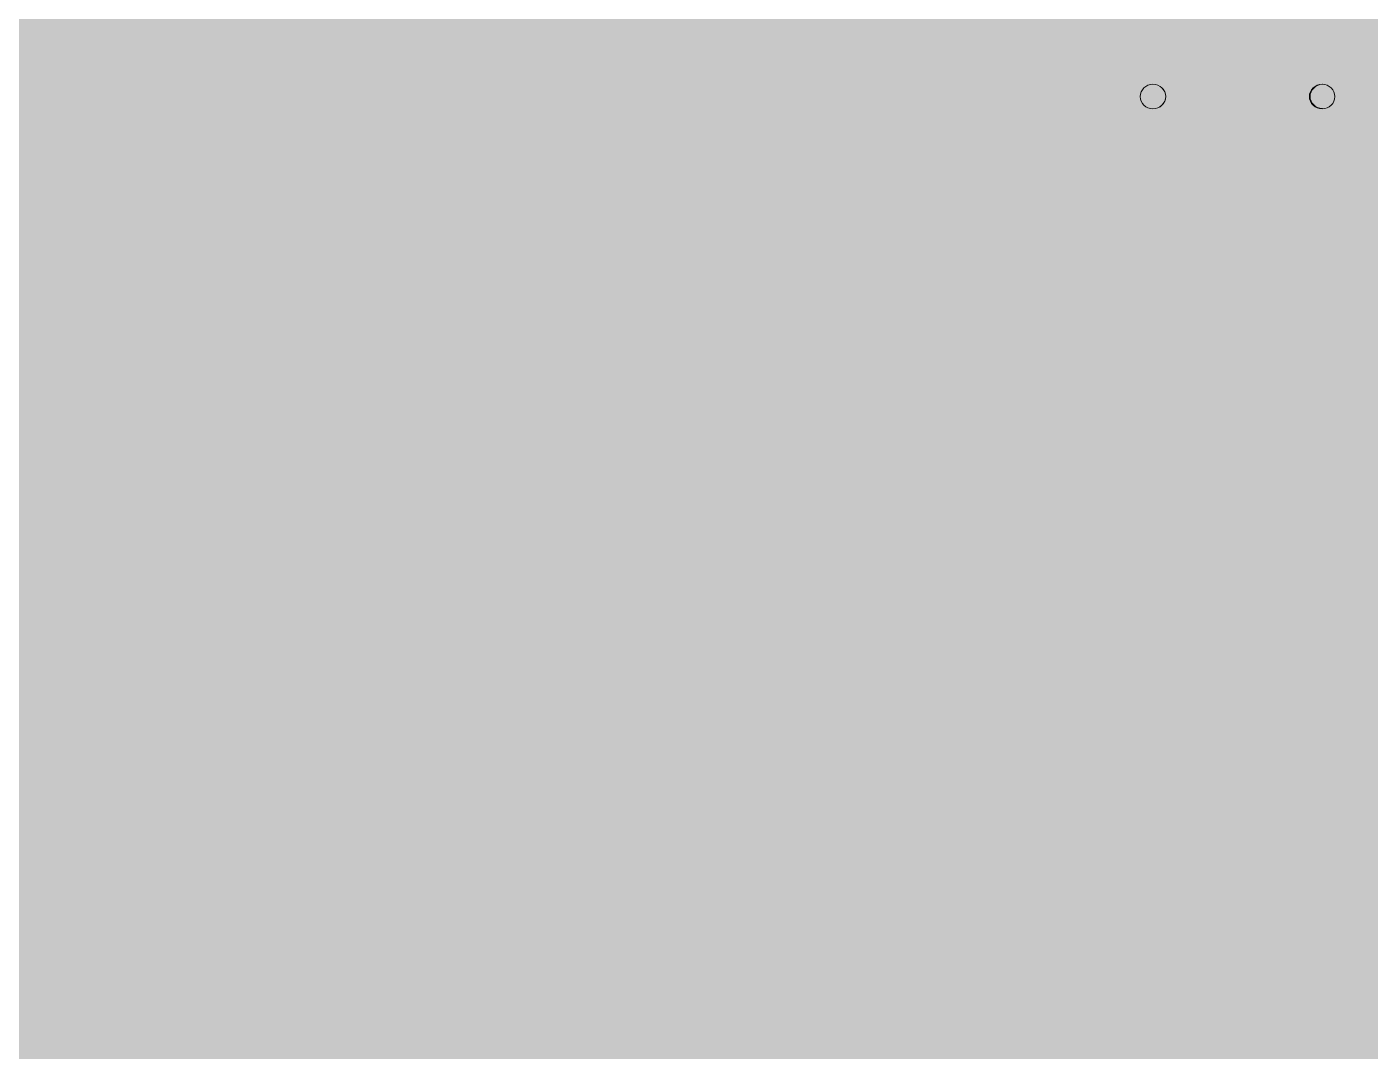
# Model space of a CAD drawing. Header units: millimetres. Extents: x 1 to 623, y -49 to 60.
# Drawn here: x 266.845 to 269.733, y 25.88 to 28.082 of the extents above; entities that cross this region are included whole.
import ezdxf

# ---------------------------------------------------------------- set-up
doc = ezdxf.new("R2010")
doc.units = ezdxf.units.MM
doc.header["$LTSCALE"] = 0.1
doc.layers.add('PDF6_Geometry', color=7, linetype='Continuous')
doc.layers.add('PDF6_Solid Fills', color=7, linetype='Continuous', true_color=0x8b8f90)

# ---------------------------------------------------------------- blocks, each defined once
blk = doc.blocks.new('ARDUINO')
at = {"layer": 'PDF6_Solid Fills', "lineweight": 20, "true_color": 0x017481, "transparency": 33554559}
for points in [[(367.3383, 17.4148), (363.4689, 17.4148), (363.1821, 17.7016), (363.1518, 17.7016), (363.1404, 17.7021), (363.1299, 17.7038), (363.1189, 17.7065), (363.1084, 17.71), (363.0983, 17.7148), (363.0891, 17.7205), (363.0803, 17.7271), (363.072, 17.7345), (363.0645, 17.7429), (363.058, 17.7516), (363.0522, 17.7613), (363.0474, 17.7709), (363.0435, 17.7819), (363.0413, 17.7924), (363.0395, 17.8034), (363.0386, 17.8144), (363.0386, 28.7671), (363.0395, 28.7785), (363.0413, 28.7895), (363.0435, 28.8), (363.0474, 28.8105), (363.0522, 28.8206), (363.058, 28.8302), (363.0645, 28.839), (363.072, 28.8474), (363.0803, 28.8548), (363.0891, 28.8614), (363.0983, 28.8666), (363.1084, 28.8715), (363.1189, 28.8754), (363.1299, 28.878), (363.1404, 28.8798), (363.1518, 28.8802), (368.9457, 28.8802), (368.9567, 28.8798), (368.9676, 28.878), (368.9781, 28.8754), (368.9887, 28.8715), (368.9988, 28.8666), (369.0084, 28.8614), (369.0172, 28.8548), (369.0255, 28.8474), (369.033, 28.839), (369.0396, 28.8302), (369.0448, 28.8206), (369.0496, 28.8105), (369.0536, 28.8), (369.0562, 28.7895), (369.058, 28.7785), (369.0584, 28.7671), (369.058, 28.7671), (369.058, 18.5595), (369.0584, 18.5595), (369.0584, 17.8113), (369.058, 17.8003), (369.0562, 17.7894), (369.0536, 17.7788), (369.0496, 17.7679), (369.0448, 17.7578), (369.0396, 17.7486), (369.033, 17.7398), (369.0255, 17.7315), (369.0172, 17.724), (369.0084, 17.7174), (368.9988, 17.7117), (368.9887, 17.7069), (368.9781, 17.7034), (368.9676, 17.7007), (368.9567, 17.699), (368.9457, 17.6986), (367.6217, 17.6986)], [(367.3987, 27.5154), (367.3987, 27.5758), (367.0486, 27.5758), (367.0486, 27.5154), (367.0486, 27.455), (367.3987, 27.455)], [(366.7252, 25.7273), (366.7252, 25.7877), (366.3752, 25.7877), (366.3752, 25.7273), (366.3752, 25.6669), (366.7252, 25.6669)], [(367.6604, 25.7273), (367.6604, 25.7877), (367.3103, 25.7877), (367.3103, 25.7273), (367.3103, 25.6669), (367.6604, 25.6669)]]:
    blk.add_hatch(color=136, dxfattribs=at).paths.add_polyline_path(points)
at = {"layer": 'PDF6_Solid Fills', "lineweight": 20, "true_color": 0xa1cbcf, "transparency": 33554559}
h = blk.add_hatch(color=9, dxfattribs=at)
h.paths.add_polyline_path([(367.1089, 27.6361, 0.413669), (367.0789, 27.6663)], flags=0)
h.paths.add_polyline_path([(367.0789, 27.6059, 0.414245), (367.1089, 27.6361)], flags=0)
h.paths.add_polyline_path([(367.0486, 27.6361, 0.414257), (367.0789, 27.6059)], flags=0)
h.paths.add_polyline_path([(367.0789, 27.6663, 0.413675), (367.0486, 27.6361)], flags=0)
h = blk.add_hatch(color=9, dxfattribs=at)
h.paths.add_polyline_path([(367.2054, 27.6361, 0.413356), (367.1753, 27.6663)], flags=0)
h.paths.add_polyline_path([(367.1753, 27.6059, 0.413935), (367.2054, 27.6361)], flags=0)
h.paths.add_polyline_path([(367.1451, 27.6361, 0.413676), (367.1753, 27.6059)], flags=0)
h.paths.add_polyline_path([(367.1753, 27.6663, 0.413096), (367.1451, 27.6361)], flags=0)
h = blk.add_hatch(color=9, dxfattribs=at)
h.paths.add_polyline_path([(367.302, 27.6361, 0.41264), (367.2717, 27.6663)], flags=0)
h.paths.add_polyline_path([(367.2717, 27.6059, 0.413223), (367.302, 27.6361)], flags=0)
h.paths.add_polyline_path([(367.2416, 27.6361, 0.413935), (367.2717, 27.6059)], flags=0)
h.paths.add_polyline_path([(367.2717, 27.6663, 0.413356), (367.2416, 27.6361)], flags=0)
h = blk.add_hatch(color=9, dxfattribs=at)
h.paths.add_polyline_path([(367.3987, 27.6361, 0.412059), (367.3685, 27.6663)], flags=0)
h.paths.add_polyline_path([(367.3685, 27.6059, 0.41264), (367.3987, 27.6361)], flags=0)
h.paths.add_polyline_path([(367.3383, 27.6361, 0.413365), (367.3685, 27.6059)], flags=0)
h.paths.add_polyline_path([(367.3685, 27.6663, 0.412783), (367.3383, 27.6361)], flags=0)
at = {"layer": 'PDF6_Solid Fills', "lineweight": 20, "transparency": 33554559}
for points in [[(366.2886, 27.5225), (366.4104, 27.5225), (366.4104, 27.5225, 0.418022), (366.4123, 27.5243), (366.4123, 27.5243), (366.4123, 27.6462), (366.4123, 27.6462, 0.413914), (366.4104, 27.6481), (366.4104, 27.6481), (366.2886, 27.6481), (366.2886, 27.6481, 0.416215), (366.2867, 27.6462), (366.2867, 27.6462), (366.2867, 27.5243), (366.2867, 27.5243, 0.42033)], [(366.4766, 27.5225), (366.5984, 27.5225), (366.5984, 27.5225, 0.418022), (366.6003, 27.5243), (366.6003, 27.5243), (366.6003, 27.6462), (366.6003, 27.6462, 0.413914), (366.5984, 27.6481), (366.5984, 27.6481), (366.4766, 27.6481), (366.4766, 27.6481, 0.416215), (366.4747, 27.6462), (366.4747, 27.6462), (366.4747, 27.5243), (366.4747, 27.5243, 0.42033)], [(366.8474, 27.5225), (366.9692, 27.5225), (366.9692, 27.5225, 0.418022), (366.9711, 27.5243), (366.9711, 27.5243), (366.9711, 27.6462), (366.9711, 27.6462, 0.413914), (366.9692, 27.6481), (366.9692, 27.6481), (366.8474, 27.6481), (366.8474, 27.6481, 0.416215), (366.8455, 27.6462), (366.8455, 27.6462), (366.8455, 27.5243), (366.8455, 27.5243, 0.42033)], [(367.4785, 27.5225), (367.6003, 27.5225), (367.6003, 27.5225, 0.42033), (367.6022, 27.5243), (367.6022, 27.5243), (367.6022, 27.6462), (367.6022, 27.6462, 0.416215), (367.6003, 27.6481), (367.6003, 27.6481), (367.4785, 27.6481), (367.4785, 27.6481, 0.416215), (367.4766, 27.6462), (367.4766, 27.6462), (367.4766, 27.5243), (367.4766, 27.5243, 0.42033)], [(367.7503, 27.5225), (367.8721, 27.5225), (367.8721, 27.5225, 0.42033), (367.874, 27.5243), (367.874, 27.5243), (367.874, 27.6462), (367.874, 27.6462, 0.416215), (367.8721, 27.6481), (367.8721, 27.6481), (367.7503, 27.6481), (367.7503, 27.6481, 0.416215), (367.7485, 27.6462), (367.7485, 27.6462), (367.7485, 27.5243), (367.7485, 27.5243, 0.42033)], [(366.2886, 27.3846), (366.4104, 27.3846), (366.4104, 27.3846, 0.418022), (366.4123, 27.3865), (366.4123, 27.3865), (366.4123, 27.5083), (366.4123, 27.5083, 0.413914), (366.4104, 27.5102), (366.4104, 27.5102), (366.2886, 27.5102), (366.2886, 27.5102, 0.416215), (366.2867, 27.5083), (366.2867, 27.5083), (366.2867, 27.3865), (366.2867, 27.3865, 0.42033)], [(366.4766, 27.3846), (366.5984, 27.3846), (366.5984, 27.3846, 0.418022), (366.6003, 27.3865), (366.6003, 27.3865), (366.6003, 27.5083), (366.6003, 27.5083, 0.413914), (366.5984, 27.5102), (366.5984, 27.5102), (366.4766, 27.5102), (366.4766, 27.5102, 0.416215), (366.4747, 27.5083), (366.4747, 27.5083), (366.4747, 27.3865), (366.4747, 27.3865, 0.42033)], [(366.8474, 27.3846), (366.9692, 27.3846), (366.9692, 27.3846, 0.418022), (366.9711, 27.3865), (366.9711, 27.3865), (366.9711, 27.5083), (366.9711, 27.5083, 0.413914), (366.9692, 27.5102), (366.9692, 27.5102), (366.8474, 27.5102), (366.8474, 27.5102, 0.416215), (366.8455, 27.5083), (366.8455, 27.5083), (366.8455, 27.3865), (366.8455, 27.3865, 0.42033)], [(367.4785, 27.3846), (367.6003, 27.3846), (367.6003, 27.3846, 0.42033), (367.6022, 27.3865), (367.6022, 27.3865), (367.6022, 27.5083), (367.6022, 27.5083, 0.416215), (367.6003, 27.5102), (367.6003, 27.5102), (367.4785, 27.5102), (367.4785, 27.5102, 0.416215), (367.4766, 27.5083), (367.4766, 27.5083), (367.4766, 27.3865), (367.4766, 27.3865, 0.42033)], [(367.7503, 27.3846), (367.8721, 27.3846), (367.8721, 27.3846, 0.42033), (367.874, 27.3865), (367.874, 27.3865), (367.874, 27.5083), (367.874, 27.5083, 0.416215), (367.8721, 27.5102), (367.8721, 27.5102), (367.7503, 27.5102), (367.7503, 27.5102, 0.416215), (367.7485, 27.5083), (367.7485, 27.5083), (367.7485, 27.3865), (367.7485, 27.3865, 0.42033)], [(366.2886, 27.1649), (366.4104, 27.1649), (366.4104, 27.1649, 0.418022), (366.4123, 27.1668), (366.4123, 27.1668), (366.4123, 27.2887), (366.4123, 27.2887, 0.413914), (366.4104, 27.2906), (366.4104, 27.2906), (366.2886, 27.2906), (366.2886, 27.2906, 0.416215), (366.2867, 27.2887), (366.2867, 27.2887), (366.2867, 27.1668), (366.2867, 27.1668, 0.42033)], [(366.2886, 27.0271), (366.4104, 27.0271), (366.4104, 27.0271, 0.418022), (366.4123, 27.029), (366.4123, 27.029), (366.4123, 27.1508), (366.4123, 27.1508, 0.413914), (366.4104, 27.1527), (366.4104, 27.1527), (366.2886, 27.1527), (366.2886, 27.1527, 0.416215), (366.2867, 27.1508), (366.2867, 27.1508), (366.2867, 27.029), (366.2867, 27.029, 0.42033)], [(366.2886, 26.8074), (366.4104, 26.8074), (366.4104, 26.8074, 0.418022), (366.4123, 26.8093), (366.4123, 26.8093), (366.4123, 26.9311), (366.4123, 26.9311, 0.413914), (366.4104, 26.933), (366.4104, 26.933), (366.2886, 26.933), (366.2886, 26.933, 0.416215), (366.2867, 26.9311), (366.2867, 26.9311), (366.2867, 26.8093), (366.2867, 26.8093, 0.42033)], [(367.4007, 26.7746), (367.4592, 26.716), (367.542, 26.716), (367.6005, 26.7746), (367.6005, 26.8574), (367.542, 26.9159), (367.4592, 26.9159), (367.4007, 26.8574)], [(367.6861, 26.7746), (367.7446, 26.716), (367.8274, 26.716), (367.8859, 26.7746), (367.8859, 26.8574), (367.8274, 26.9159), (367.7446, 26.9159), (367.6861, 26.8574)], [(366.2886, 26.6696), (366.4104, 26.6696), (366.4104, 26.6696, 0.418022), (366.4123, 26.6715), (366.4123, 26.6715), (366.4123, 26.7933), (366.4123, 26.7933, 0.413914), (366.4104, 26.7952), (366.4104, 26.7952), (366.2886, 26.7952), (366.2886, 26.7952, 0.416215), (366.2867, 26.7933), (366.2867, 26.7933), (366.2867, 26.6715), (366.2867, 26.6715, 0.42033)], [(367.4007, 26.4891), (367.4592, 26.4305), (367.542, 26.4305), (367.6005, 26.4891), (367.6005, 26.5718), (367.542, 26.6303), (367.4592, 26.6303), (367.4007, 26.5718)], [(367.6861, 26.4891), (367.7446, 26.4305), (367.8274, 26.4305), (367.8859, 26.4891), (367.8859, 26.5718), (367.8274, 26.6303), (367.7446, 26.6303), (367.6861, 26.5718)], [(366.2886, 26.4499), (366.4104, 26.4499), (366.4104, 26.4499, 0.418022), (366.4123, 26.4518), (366.4123, 26.4518), (366.4123, 26.5736), (366.4123, 26.5736, 0.413914), (366.4104, 26.5755), (366.4104, 26.5755), (366.2886, 26.5755), (366.2886, 26.5755, 0.416215), (366.2867, 26.5736), (366.2867, 26.5736), (366.2867, 26.4518), (366.2867, 26.4518, 0.42033)], [(366.2886, 26.3121), (366.4104, 26.3121), (366.4104, 26.3121, 0.418022), (366.4123, 26.314), (366.4123, 26.314), (366.4123, 26.4358), (366.4123, 26.4358, 0.413914), (366.4104, 26.4377), (366.4104, 26.4377), (366.2886, 26.4377), (366.2886, 26.4377, 0.416215), (366.2867, 26.4358), (366.2867, 26.4358), (366.2867, 26.314), (366.2867, 26.314, 0.42033)], [(366.2886, 26.0924), (366.4104, 26.0924), (366.4104, 26.0924, 0.418022), (366.4123, 26.0943), (366.4123, 26.0943), (366.4123, 26.2161), (366.4123, 26.2161, 0.413914), (366.4104, 26.218), (366.4104, 26.218), (366.2886, 26.218), (366.2886, 26.218, 0.416215), (366.2867, 26.2161), (366.2867, 26.2161), (366.2867, 26.0943), (366.2867, 26.0943, 0.42033)], [(366.2886, 25.9545), (366.4104, 25.9545), (366.4104, 25.9545, 0.418022), (366.4123, 25.9564), (366.4123, 25.9564), (366.4123, 26.0783), (366.4123, 26.0783, 0.413914), (366.4104, 26.0802), (366.4104, 26.0802), (366.2886, 26.0802), (366.2886, 26.0802, 0.416215), (366.2867, 26.0783), (366.2867, 26.0783), (366.2867, 25.9564), (366.2867, 25.9564, 0.42033)], [(367.994, 25.7339), (368.1158, 25.7339), (368.1158, 25.7339, 0.418022), (368.1177, 25.7358), (368.1177, 25.7358), (368.1177, 25.8577), (368.1177, 25.8577, 0.413914), (368.1158, 25.8596), (368.1158, 25.8596), (367.994, 25.8596), (367.994, 25.8596, 0.416215), (367.9921, 25.8577), (367.9921, 25.8577), (367.9921, 25.7358), (367.9921, 25.7358, 0.42033)], [(367.994, 25.5961), (368.1158, 25.5961), (368.1158, 25.5961, 0.418022), (368.1177, 25.598), (368.1177, 25.598), (368.1177, 25.7198), (368.1177, 25.7198, 0.413914), (368.1158, 25.7217), (368.1158, 25.7217), (367.994, 25.7217), (367.994, 25.7217, 0.416215), (367.9921, 25.7198), (367.9921, 25.7198), (367.9921, 25.598), (367.9921, 25.598, 0.42033)]]:
    blk.add_hatch(color=256, dxfattribs=at).paths.add_polyline_path(points)
at = {"layer": 'PDF6_Solid Fills', "lineweight": 20, "true_color": 0x8a7867, "transparency": 33554559}
h = blk.add_hatch(color=8, dxfattribs=at)
h.paths.add_polyline_path([(368.4476, 27.4326), (368.4476, 27.4953)], flags=0)
h.paths.add_polyline_path([(368.4476, 27.5475), (368.4476, 27.6053), (368.4476, 27.6368), (368.3753, 27.6368), (368.1556, 27.6368), (368.1383, 27.6368), (368.0833, 27.6368), (368.0833, 27.5476)], flags=0)
h.paths.add_polyline_path([(368.0833, 27.4951), (368.0833, 27.4081), (368.1383, 27.4081), (368.1556, 27.4081), (368.3753, 27.4081), (368.4476, 27.4081)], flags=0)
at = {"layer": 'PDF6_Solid Fills', "lineweight": 20, "true_color": 0xc2c5c6, "transparency": 33554559}
for points in [[(366.2969, 27.5676), (366.2969, 27.5676), (366.2969, 27.5164), (366.2969, 27.5122), (366.2969, 27.4611), (366.2973, 27.4611), (366.2973, 27.4611, 0.403753), (366.3494, 27.4105), (366.3494, 27.4105, 0.403197), (366.4017, 27.461), (366.4017, 27.461), (366.402, 27.461), (366.402, 27.5122), (366.402, 27.5164), (366.402, 27.5676), (366.402, 27.5676, 0.414321), (366.3495, 27.6202), (366.3495, 27.6202, 0.414552)], [(366.485, 27.5676), (366.485, 27.5676), (366.485, 27.5164), (366.485, 27.5122), (366.4849, 27.4611), (366.4854, 27.4611), (366.4854, 27.4611, 0.403753), (366.5375, 27.4105), (366.5375, 27.4105, 0.403197), (366.5897, 27.461), (366.5897, 27.461), (366.5901, 27.461), (366.5901, 27.5122), (366.5901, 27.5164), (366.5901, 27.5676), (366.5901, 27.5676, 0.414321), (366.5375, 27.6202), (366.5375, 27.6202, 0.414552)], [(366.8558, 27.5676), (366.8558, 27.5676), (366.8558, 27.5164), (366.8558, 27.5122), (366.8558, 27.4611), (366.8562, 27.4611), (366.8562, 27.4611, 0.403753), (366.9083, 27.4105), (366.9083, 27.4105, 0.403197), (366.9605, 27.461), (366.9605, 27.461), (366.9609, 27.461), (366.9609, 27.5122), (366.9609, 27.5164), (366.9609, 27.5676), (366.9609, 27.5676, 0.41409), (366.9084, 27.6202), (366.9084, 27.6202, 0.414552)], [(367.4869, 27.5676), (367.4869, 27.5676), (367.4869, 27.5164), (367.4869, 27.5122), (367.4868, 27.4611), (367.4873, 27.4611), (367.4873, 27.4611, 0.403753), (367.5394, 27.4105), (367.5394, 27.4105, 0.403197), (367.5916, 27.461), (367.5916, 27.461), (367.592, 27.461), (367.592, 27.5122), (367.592, 27.5164), (367.592, 27.5676), (367.592, 27.5676, 0.41409), (367.5394, 27.6202), (367.5394, 27.6202, 0.414552)], [(367.7587, 27.5676), (367.7587, 27.5676), (367.7587, 27.5164), (367.7587, 27.5122), (367.7587, 27.4611), (367.7591, 27.4611), (367.7591, 27.4611, 0.403753), (367.8112, 27.4105), (367.8112, 27.4105, 0.403197), (367.8634, 27.461), (367.8634, 27.461), (367.8638, 27.461), (367.8638, 27.5122), (367.8638, 27.5164), (367.8638, 27.5676), (367.8638, 27.5676, 0.41409), (367.8113, 27.6202), (367.8113, 27.6202, 0.414552)], [(366.2969, 27.2101), (366.2969, 27.2101), (366.2969, 27.1589), (366.2969, 27.1547), (366.2969, 27.1035), (366.2973, 27.1035), (366.2973, 27.1035, 0.403753), (366.3494, 27.053), (366.3494, 27.053, 0.403197), (366.4017, 27.1035), (366.4017, 27.1035), (366.402, 27.1035), (366.402, 27.1547), (366.402, 27.1589), (366.402, 27.2101), (366.402, 27.2101, 0.414321), (366.3495, 27.2626), (366.3495, 27.2626, 0.414552)], [(366.2969, 26.8526), (366.2969, 26.8526), (366.2969, 26.8014), (366.2969, 26.7972), (366.2969, 26.746), (366.2973, 26.746), (366.2973, 26.746, 0.403753), (366.3494, 26.6954), (366.3494, 26.6954, 0.403197), (366.4017, 26.746), (366.4017, 26.746), (366.402, 26.746), (366.402, 26.7972), (366.402, 26.8014), (366.402, 26.8526), (366.402, 26.8526, 0.41409), (366.3495, 26.9052), (366.3495, 26.9052, 0.414321)], [(366.2969, 26.4951), (366.2969, 26.4951), (366.2969, 26.4438), (366.2969, 26.4397), (366.2969, 26.3885), (366.2973, 26.3885), (366.2973, 26.3885, 0.403753), (366.3494, 26.3379), (366.3494, 26.3379, 0.403197), (366.4017, 26.3885), (366.4017, 26.3885), (366.402, 26.3885), (366.402, 26.4396), (366.402, 26.4438), (366.402, 26.4951), (366.402, 26.4951, 0.414321), (366.3495, 26.5476), (366.3495, 26.5476, 0.414552)], [(366.2969, 26.1376), (366.2969, 26.1376), (366.2969, 26.0863), (366.2969, 26.0821), (366.2969, 26.031), (366.2973, 26.031), (366.2973, 26.031, 0.403753), (366.3494, 25.9804), (366.3494, 25.9804, 0.403197), (366.4017, 26.031), (366.4017, 26.031), (366.402, 26.031), (366.402, 26.0821), (366.402, 26.0863), (366.402, 26.1375), (366.402, 26.1375, 0.41409), (366.3495, 26.1901), (366.3495, 26.1901, 0.414321)], [(368.0024, 25.7791), (368.0023, 25.7791), (368.0023, 25.7279), (368.0023, 25.7237), (368.0023, 25.6725), (368.0028, 25.6725), (368.0028, 25.6725, 0.403753), (368.0549, 25.6219), (368.0549, 25.6219, 0.403197), (368.1071, 25.6725), (368.1071, 25.6725), (368.1075, 25.6725), (368.1075, 25.7237), (368.1075, 25.7279), (368.1075, 25.7791), (368.1075, 25.7791, 0.41409), (368.0549, 25.8317), (368.0549, 25.8317, 0.414321)]]:
    blk.add_hatch(color=9, dxfattribs=at).paths.add_polyline_path(points)
at = {"layer": 'PDF6_Solid Fills', "lineweight": 20, "true_color": 0xe5540f, "transparency": 33554559}
for points in [[(367.3987, 27.5154), (367.3987, 27.5758), (367.0486, 27.5758), (367.0486, 27.5154), (367.0486, 27.455), (367.3987, 27.455)], [(366.7252, 25.7273), (366.7252, 25.7877), (366.3752, 25.7877), (366.3752, 25.7273), (366.3752, 25.6669), (366.7252, 25.6669)], [(367.6604, 25.7273), (367.6604, 25.7877), (367.3103, 25.7877), (367.3103, 25.7273), (367.3103, 25.6669), (367.6604, 25.6669)]]:
    blk.add_hatch(color=32, dxfattribs=at).paths.add_polyline_path(points)
at = {"layer": 'PDF6_Solid Fills', "lineweight": 20, "true_color": 0x11100d, "transparency": 33554559}
for points in [[(367.3987, 27.5154), (367.3987, 27.5758), (367.0486, 27.5758), (367.0486, 27.5154), (367.0486, 27.455), (367.3987, 27.455)], [(368.5484, 26.4617), (368.5484, 26.5743), (368.4688, 26.6539), (368.4689, 26.6769), (368.5484, 26.7565), (368.5484, 26.8691), (368.4688, 26.9486), (368.4689, 26.9716), (368.5484, 27.0512), (368.5484, 27.1638), (368.4688, 27.2434), (368.3564, 27.2434), (368.1741, 27.2434), (368.0616, 27.2434), (367.982, 27.1638), (367.982, 27.0512), (368.0616, 26.9716), (368.0616, 26.9486), (367.982, 26.8691), (367.982, 26.7565), (368.0616, 26.6769), (368.0616, 26.6539), (367.982, 26.5743), (367.982, 26.4617), (368.0616, 26.3822), (368.1741, 26.3822), (368.3564, 26.3822), (368.469, 26.3822)], [(366.7252, 25.7273), (366.7252, 25.7877), (366.3752, 25.7877), (366.3752, 25.7273), (366.3752, 25.6669), (366.7252, 25.6669)], [(367.6604, 25.7273), (367.6604, 25.7877), (367.3103, 25.7877), (367.3103, 25.7273), (367.3103, 25.6669), (367.6604, 25.6669)]]:
    blk.add_hatch(color=28, dxfattribs=at).paths.add_polyline_path(points)
at = {"layer": 'PDF6_Solid Fills', "lineweight": 20, "true_color": 0xb8b9ba, "transparency": 33554559}
for points in [[(365.72, 26.4174), (365.72, 27.1914), (365.7206, 27.2083), (365.7223, 27.2249), (365.7249, 27.2418), (365.7289, 27.2582), (365.7337, 27.2742), (365.7398, 27.2899), (365.7467, 27.3055), (365.7547, 27.3203), (365.7636, 27.3347), (365.7733, 27.3485), (365.784, 27.3614), (365.7957, 27.3737), (365.808, 27.3854), (365.8209, 27.396), (365.8347, 27.4057), (365.849, 27.4147), (365.8639, 27.4227), (365.8794, 27.4296), (365.8952, 27.4356), (365.9113, 27.4404), (365.9275, 27.4445), (365.9445, 27.4471), (365.9611, 27.4488), (365.978, 27.4494), (365.9949, 27.4488), (366.0116, 27.4471), (366.0284, 27.4445), (366.0448, 27.4404), (366.0609, 27.4356), (366.0766, 27.4296), (366.092, 27.4227), (366.107, 27.4147), (366.1213, 27.4057), (366.135, 27.396), (366.1479, 27.3854), (366.1603, 27.3737), (366.1721, 27.3614), (366.1826, 27.3485), (366.1924, 27.3347), (366.2013, 27.3203), (366.2093, 27.3055), (366.2162, 27.2899), (366.2222, 27.2742), (366.227, 27.2582), (366.2311, 27.2418), (366.2337, 27.2249), (366.2354, 27.2083), (366.236, 27.1914), (366.236, 26.4174), (366.2354, 26.4005), (366.2337, 26.3839), (366.2311, 26.367), (366.227, 26.3507), (366.2222, 26.3346), (366.2162, 26.3188), (366.2093, 26.3034), (366.2013, 26.2884), (366.1924, 26.2741), (366.1826, 26.2604), (366.1721, 26.2475), (366.1603, 26.2351), (366.1479, 26.2234), (366.135, 26.2127), (366.1213, 26.2031), (366.107, 26.1941), (366.092, 26.1861), (366.0766, 26.1793), (366.0609, 26.1732), (366.0448, 26.1684), (366.0284, 26.1643), (366.0116, 26.1618), (365.9949, 26.1601), (365.978, 26.1594), (365.9611, 26.1601), (365.9445, 26.1618), (365.9275, 26.1643), (365.9113, 26.1684), (365.8952, 26.1732), (365.8794, 26.1793), (365.8639, 26.1861), (365.849, 26.1941), (365.8347, 26.2031), (365.8209, 26.2127), (365.808, 26.2234), (365.7957, 26.2351), (365.784, 26.2475), (365.7733, 26.2604), (365.7636, 26.2741), (365.7547, 26.2884), (365.7467, 26.3034), (365.7398, 26.3188), (365.7337, 26.3346), (365.7289, 26.3507), (365.7249, 26.367), (365.7223, 26.3839), (365.7206, 26.4005)], [(365.9803, 27.4493), (365.978, 27.4494), (365.9611, 27.4488), (365.9445, 27.4471), (365.9275, 27.4445), (365.9112, 27.4404), (365.8952, 27.4356), (365.8794, 27.4296), (365.8639, 27.4227), (365.849, 27.4147), (365.8347, 27.4057), (365.8209, 27.396), (365.808, 27.3854), (365.7957, 27.3736), (365.784, 27.3614), (365.7733, 27.3485), (365.7636, 27.3347), (365.7547, 27.3203), (365.7467, 27.3055), (365.7398, 27.2899), (365.7337, 27.2742), (365.7289, 27.2582), (365.7249, 27.2418), (365.7223, 27.2249), (365.7206, 27.2083), (365.72, 27.1914), (365.72, 26.4174), (365.7206, 26.4005), (365.7223, 26.3839), (365.7249, 26.367), (365.7289, 26.3506), (365.7337, 26.3346), (365.7398, 26.3188), (365.7467, 26.3034), (365.7547, 26.2884), (365.7636, 26.2741), (365.7733, 26.2604), (365.784, 26.2475), (365.7957, 26.2351), (365.808, 26.2234), (365.8209, 26.2127), (365.8347, 26.2031), (365.849, 26.1941), (365.8639, 26.1861), (365.8794, 26.1793), (365.8952, 26.1732), (365.9112, 26.1684), (365.9275, 26.1643), (365.9445, 26.1618), (365.9611, 26.1601), (365.978, 26.1594), (365.9803, 26.1595)]]:
    blk.add_hatch(color=9, dxfattribs=at).paths.add_polyline_path(points)
at = {"layer": 'PDF6_Solid Fills', "lineweight": 20, "true_color": 0xa1cbcf, "transparency": 33554559}
h = blk.add_hatch(color=9, dxfattribs=at)
h.paths.add_polyline_path([(367.1089, 27.3946, 0.413669), (367.0789, 27.4248)], flags=0)
h.paths.add_polyline_path([(367.0789, 27.3644, 0.414245), (367.1089, 27.3946)], flags=0)
h.paths.add_polyline_path([(367.0486, 27.3946, 0.414257), (367.0789, 27.3644)], flags=0)
h.paths.add_polyline_path([(367.0789, 27.4248, 0.413675), (367.0486, 27.3946)], flags=0)
h = blk.add_hatch(color=9, dxfattribs=at)
h.paths.add_polyline_path([(367.2054, 27.3946, 0.413356), (367.1753, 27.4248)], flags=0)
h.paths.add_polyline_path([(367.1753, 27.3644, 0.413935), (367.2054, 27.3946)], flags=0)
h.paths.add_polyline_path([(367.1451, 27.3946, 0.413676), (367.1753, 27.3644)], flags=0)
h.paths.add_polyline_path([(367.1753, 27.4248, 0.413096), (367.1451, 27.3946)], flags=0)
h = blk.add_hatch(color=9, dxfattribs=at)
h.paths.add_polyline_path([(367.302, 27.3946, 0.41264), (367.2717, 27.4248)], flags=0)
h.paths.add_polyline_path([(367.2717, 27.3644, 0.413223), (367.302, 27.3946)], flags=0)
h.paths.add_polyline_path([(367.2416, 27.3946, 0.413935), (367.2717, 27.3644)], flags=0)
h.paths.add_polyline_path([(367.2717, 27.4248, 0.413356), (367.2416, 27.3946)], flags=0)
h = blk.add_hatch(color=9, dxfattribs=at)
h.paths.add_polyline_path([(367.3987, 27.3946, 0.412059), (367.3685, 27.4248)], flags=0)
h.paths.add_polyline_path([(367.3685, 27.3644, 0.41264), (367.3987, 27.3946)], flags=0)
h.paths.add_polyline_path([(367.3383, 27.3946, 0.413365), (367.3685, 27.3644)], flags=0)
h.paths.add_polyline_path([(367.3685, 27.4248, 0.412783), (367.3383, 27.3946)], flags=0)
at = {"layer": 'PDF6_Solid Fills', "lineweight": 20, "true_color": 0xadb0b1, "transparency": 33554559}
for points in [[(365.7774, 26.4174), (365.7774, 27.1914), (365.7779, 27.206), (365.7794, 27.2206), (365.7822, 27.2349), (365.786, 27.2492), (365.7906, 27.263), (365.7962, 27.2765), (365.8031, 27.2897), (365.8106, 27.302), (365.8192, 27.3141), (365.8287, 27.3252), (365.8386, 27.3359), (365.8496, 27.3456), (365.8613, 27.3545), (365.8734, 27.3628), (365.8863, 27.3699), (365.8994, 27.376), (365.9132, 27.3814), (365.9273, 27.3854), (365.9416, 27.3886), (365.9559, 27.3908), (365.9705, 27.392), (365.9854, 27.392), (366.0001, 27.3908), (366.0144, 27.3886), (366.0287, 27.3854), (366.0427, 27.3814), (366.0565, 27.376), (366.0697, 27.3699), (366.0826, 27.3628), (366.0947, 27.3545), (366.1064, 27.3456), (366.1173, 27.3359), (366.1274, 27.3252), (366.1368, 27.3141), (366.1454, 27.302), (366.1529, 27.2897), (366.1597, 27.2765), (366.1655, 27.263), (366.17, 27.2492), (366.1738, 27.2349), (366.1766, 27.2206), (366.178, 27.206), (366.1787, 27.1914), (366.1787, 26.4174), (366.178, 26.4028), (366.1766, 26.3882), (366.1738, 26.3739), (366.17, 26.3595), (366.1655, 26.3458), (366.1597, 26.3323), (366.1529, 26.3192), (366.1454, 26.3068), (366.1368, 26.2947), (366.1274, 26.2836), (366.1173, 26.273), (366.1064, 26.2633), (366.0947, 26.2543), (366.0826, 26.2461), (366.0697, 26.2389), (366.0565, 26.2328), (366.0427, 26.2274), (366.0287, 26.2234), (366.0144, 26.2202), (366.0001, 26.2179), (365.9854, 26.2168), (365.9705, 26.2168), (365.9559, 26.2179), (365.9416, 26.2202), (365.9273, 26.2234), (365.9132, 26.2274), (365.8994, 26.2328), (365.8863, 26.2389), (365.8734, 26.2461), (365.8613, 26.2543), (365.8496, 26.2633), (365.8386, 26.273), (365.8287, 26.2836), (365.8192, 26.2947), (365.8106, 26.3068), (365.8031, 26.3192), (365.7962, 26.3323), (365.7906, 26.3458), (365.786, 26.3595), (365.7822, 26.3739), (365.7794, 26.3882), (365.7779, 26.4028)], [(367.5006, 26.7626, 0.414419), (367.5539, 26.8159), (367.5539, 26.8159, 0.414423), (367.5006, 26.8693), (367.5006, 26.8693, 0.414343), (367.4472, 26.8159), (367.4472, 26.8159, 0.414338)], [(367.786, 26.7626, 0.414014), (367.8395, 26.8159), (367.8395, 26.8159, 0.41402), (367.786, 26.8693), (367.786, 26.8693, 0.413838), (367.7327, 26.8159), (367.7327, 26.8159, 0.413833)], [(367.5006, 26.4771, 0.414682), (367.5539, 26.5304), (367.5539, 26.5304, 0.414747), (367.5006, 26.5838), (367.5006, 26.5838, 0.414666), (367.4472, 26.5304), (367.4472, 26.5304, 0.414601)], [(367.786, 26.4771, 0.414277), (367.8395, 26.5304), (367.8395, 26.5304, 0.414343), (367.786, 26.5838), (367.786, 26.5838, 0.414162), (367.7327, 26.5304), (367.7327, 26.5304, 0.414096)]]:
    blk.add_hatch(color=253, dxfattribs=at).paths.add_polyline_path(points)
at = {"layer": 'PDF6_Solid Fills', "lineweight": 20, "transparency": 33554559}
h = blk.add_hatch(color=256, dxfattribs=at)
h.paths.add_polyline_path([(368.1684, 27.1075, 0.4144), (368.1178, 27.1581)], flags=0)
h.paths.add_polyline_path([(368.1178, 27.057, 0.414038), (368.1684, 27.1075)], flags=0)
h.paths.add_polyline_path([(368.0673, 27.1075, 0.413761), (368.1178, 27.057)], flags=0)
h.paths.add_polyline_path([(368.1178, 27.1581, 0.414123), (368.0673, 27.1075)], flags=0)
h = blk.add_hatch(color=256, dxfattribs=at)
h.paths.add_polyline_path([(368.4631, 27.1075, 0.414742), (368.4126, 27.1581)], flags=0)
h.paths.add_polyline_path([(368.4126, 27.057, 0.41438), (368.4631, 27.1075)], flags=0)
h.paths.add_polyline_path([(368.3621, 27.1075, 0.413761), (368.4126, 27.057)], flags=0)
h.paths.add_polyline_path([(368.4126, 27.1581, 0.414123), (368.3621, 27.1075)], flags=0)
h = blk.add_hatch(color=256, dxfattribs=at)
h.paths.add_polyline_path([(368.1684, 26.8128, 0.4144), (368.1178, 26.8633)], flags=0)
h.paths.add_polyline_path([(368.1178, 26.7622, 0.41447), (368.1684, 26.8128)], flags=0)
h.paths.add_polyline_path([(368.0673, 26.8128, 0.414192), (368.1178, 26.7622)], flags=0)
h.paths.add_polyline_path([(368.1178, 26.8633, 0.414123), (368.0673, 26.8128)], flags=0)
h = blk.add_hatch(color=256, dxfattribs=at)
h.paths.add_polyline_path([(368.4631, 26.8128, 0.414742), (368.4126, 26.8633)], flags=0)
h.paths.add_polyline_path([(368.4125, 26.7622, 0.415088), (368.4631, 26.8128)], flags=0)
h.paths.add_polyline_path([(368.3621, 26.8128, 0.413845), (368.4125, 26.7622)], flags=0)
h.paths.add_polyline_path([(368.4126, 26.8633, 0.414811), (368.3621, 26.8128)], flags=0)
h = blk.add_hatch(color=256, dxfattribs=at)
h.paths.add_polyline_path([(368.1684, 26.518, 0.4144), (368.1178, 26.5686)], flags=0)
h.paths.add_polyline_path([(368.1178, 26.4675, 0.414315), (368.1684, 26.518)], flags=0)
h.paths.add_polyline_path([(368.0673, 26.518, 0.414192), (368.1178, 26.4675)], flags=0)
h.paths.add_polyline_path([(368.1178, 26.5686, 0.414123), (368.0673, 26.518)], flags=0)
h = blk.add_hatch(color=256, dxfattribs=at)
h.paths.add_polyline_path([(368.4631, 26.518, 0.414811), (368.4126, 26.5686)], flags=0)
h.paths.add_polyline_path([(368.4125, 26.4675, 0.415792), (368.4631, 26.518)], flags=0)
h.paths.add_polyline_path([(368.3621, 26.518, 0.413845), (368.4125, 26.4675)], flags=0)
h.paths.add_polyline_path([(368.4126, 26.5686, 0.414811), (368.3621, 26.518)], flags=0)
at = {"layer": 'PDF6_Solid Fills', "lineweight": 20, "true_color": 0xa1cbcf, "transparency": 33554559}
h = blk.add_hatch(color=9, dxfattribs=at)
h.paths.add_polyline_path([(366.4355, 25.848, 0.413669), (366.4054, 25.8782)], flags=0)
h.paths.add_polyline_path([(366.4054, 25.8178, 0.414245), (366.4355, 25.848)], flags=0)
h.paths.add_polyline_path([(366.3752, 25.848, 0.414257), (366.4054, 25.8178)], flags=0)
h.paths.add_polyline_path([(366.4054, 25.8782, 0.413675), (366.3752, 25.848)], flags=0)
h = blk.add_hatch(color=9, dxfattribs=at)
h.paths.add_polyline_path([(366.532, 25.848, 0.413356), (366.5018, 25.8782)], flags=0)
h.paths.add_polyline_path([(366.5018, 25.8178, 0.413935), (366.532, 25.848)], flags=0)
h.paths.add_polyline_path([(366.4717, 25.848, 0.413676), (366.5018, 25.8178)], flags=0)
h.paths.add_polyline_path([(366.5018, 25.8782, 0.413096), (366.4717, 25.848)], flags=0)
h = blk.add_hatch(color=9, dxfattribs=at)
h.paths.add_polyline_path([(366.6285, 25.848, 0.41264), (366.5983, 25.8782)], flags=0)
h.paths.add_polyline_path([(366.5983, 25.8178, 0.413223), (366.6285, 25.848)], flags=0)
h.paths.add_polyline_path([(366.5681, 25.848, 0.413935), (366.5983, 25.8178)], flags=0)
h.paths.add_polyline_path([(366.5983, 25.8782, 0.413356), (366.5681, 25.848)], flags=0)
h = blk.add_hatch(color=9, dxfattribs=at)
h.paths.add_polyline_path([(366.7252, 25.848, 0.412059), (366.695, 25.8782)], flags=0)
h.paths.add_polyline_path([(366.695, 25.8178, 0.41264), (366.7252, 25.848)], flags=0)
h.paths.add_polyline_path([(366.6648, 25.848, 0.413365), (366.695, 25.8178)], flags=0)
h.paths.add_polyline_path([(366.695, 25.8782, 0.412783), (366.6648, 25.848)], flags=0)
h = blk.add_hatch(color=9, dxfattribs=at)
h.paths.add_polyline_path([(367.3707, 25.848, 0.413669), (367.3406, 25.8782)], flags=0)
h.paths.add_polyline_path([(367.3406, 25.8178, 0.414245), (367.3707, 25.848)], flags=0)
h.paths.add_polyline_path([(367.3103, 25.848, 0.414257), (367.3406, 25.8178)], flags=0)
h.paths.add_polyline_path([(367.3406, 25.8782, 0.413675), (367.3103, 25.848)], flags=0)
h = blk.add_hatch(color=9, dxfattribs=at)
h.paths.add_polyline_path([(367.4672, 25.848, 0.413356), (367.437, 25.8782)], flags=0)
h.paths.add_polyline_path([(367.437, 25.8178, 0.413935), (367.4672, 25.848)], flags=0)
h.paths.add_polyline_path([(367.4069, 25.848, 0.413676), (367.437, 25.8178)], flags=0)
h.paths.add_polyline_path([(367.437, 25.8782, 0.413096), (367.4069, 25.848)], flags=0)
h = blk.add_hatch(color=9, dxfattribs=at)
h.paths.add_polyline_path([(367.5637, 25.848, 0.41264), (367.5334, 25.8782)], flags=0)
h.paths.add_polyline_path([(367.5334, 25.8178, 0.413223), (367.5637, 25.848)], flags=0)
h.paths.add_polyline_path([(367.5033, 25.848, 0.413935), (367.5334, 25.8178)], flags=0)
h.paths.add_polyline_path([(367.5334, 25.8782, 0.413356), (367.5033, 25.848)], flags=0)
h = blk.add_hatch(color=9, dxfattribs=at)
h.paths.add_polyline_path([(367.6604, 25.848, 0.412059), (367.6302, 25.8782)], flags=0)
h.paths.add_polyline_path([(367.6302, 25.8178, 0.41264), (367.6604, 25.848)], flags=0)
h.paths.add_polyline_path([(367.6, 25.848, 0.413365), (367.6302, 25.8178)], flags=0)
h.paths.add_polyline_path([(367.6302, 25.8782, 0.412783), (367.6, 25.848)], flags=0)
at = {"layer": 'PDF6_Solid Fills', "lineweight": 20, "true_color": 0xeaa800, "transparency": 33554559}
h = blk.add_hatch(color=40, dxfattribs=at)
h.paths.add_polyline_path([(366.8065, 25.7278, 0.41411), (366.9084, 25.6259)], flags=0)
h.paths.add_polyline_path([(366.9084, 25.8297, 0.414417), (366.8065, 25.7278)], flags=0)
h.paths.add_polyline_path([(367.0103, 25.7278, 0.41411), (366.9084, 25.8297)], flags=0)
h.paths.add_polyline_path([(366.9084, 25.6259, 0.413804), (367.0103, 25.7278)], flags=0)
h = blk.add_hatch(color=40, dxfattribs=at)
h.paths.add_polyline_path([(367.0644, 25.7278, 0.41411), (367.1663, 25.6259)], flags=0)
h.paths.add_polyline_path([(367.1663, 25.8297, 0.414417), (367.0644, 25.7278)], flags=0)
h.paths.add_polyline_path([(367.2682, 25.7278, 0.41411), (367.1663, 25.8297)], flags=0)
h.paths.add_polyline_path([(367.1663, 25.6259, 0.413804), (367.2682, 25.7278)], flags=0)
h = blk.add_hatch(color=40, dxfattribs=at)
h.paths.add_polyline_path([(367.6955, 25.7278, 0.41411), (367.7973, 25.6259)], flags=0)
h.paths.add_polyline_path([(367.7973, 25.8297, 0.414417), (367.6955, 25.7278)], flags=0)
h.paths.add_polyline_path([(367.8992, 25.7278, 0.41411), (367.7973, 25.8297)], flags=0)
h.paths.add_polyline_path([(367.7973, 25.6259, 0.413804), (367.8992, 25.7278)], flags=0)
at = {"layer": 'PDF6_Solid Fills', "lineweight": 20, "true_color": 0xa1cbcf, "transparency": 33554559}
h = blk.add_hatch(color=9, dxfattribs=at)
h.paths.add_polyline_path([(366.4355, 25.6065, 0.413669), (366.4054, 25.6367)], flags=0)
h.paths.add_polyline_path([(366.4054, 25.5763, 0.414245), (366.4355, 25.6065)], flags=0)
h.paths.add_polyline_path([(366.3752, 25.6065, 0.414257), (366.4054, 25.5763)], flags=0)
h.paths.add_polyline_path([(366.4054, 25.6367, 0.413675), (366.3752, 25.6065)], flags=0)
h = blk.add_hatch(color=9, dxfattribs=at)
h.paths.add_polyline_path([(366.532, 25.6065, 0.413356), (366.5018, 25.6367)], flags=0)
h.paths.add_polyline_path([(366.5018, 25.5763, 0.413935), (366.532, 25.6065)], flags=0)
h.paths.add_polyline_path([(366.4717, 25.6065, 0.413676), (366.5018, 25.5763)], flags=0)
h.paths.add_polyline_path([(366.5018, 25.6367, 0.413096), (366.4717, 25.6065)], flags=0)
h = blk.add_hatch(color=9, dxfattribs=at)
h.paths.add_polyline_path([(366.6285, 25.6065, 0.41264), (366.5983, 25.6367)], flags=0)
h.paths.add_polyline_path([(366.5983, 25.5763, 0.413223), (366.6285, 25.6065)], flags=0)
h.paths.add_polyline_path([(366.5681, 25.6065, 0.413935), (366.5983, 25.5763)], flags=0)
h.paths.add_polyline_path([(366.5983, 25.6367, 0.413356), (366.5681, 25.6065)], flags=0)
h = blk.add_hatch(color=9, dxfattribs=at)
h.paths.add_polyline_path([(366.7252, 25.6065, 0.412059), (366.695, 25.6367)], flags=0)
h.paths.add_polyline_path([(366.695, 25.5763, 0.41264), (366.7252, 25.6065)], flags=0)
h.paths.add_polyline_path([(366.6648, 25.6065, 0.413365), (366.695, 25.5763)], flags=0)
h.paths.add_polyline_path([(366.695, 25.6367, 0.412783), (366.6648, 25.6065)], flags=0)
h = blk.add_hatch(color=9, dxfattribs=at)
h.paths.add_polyline_path([(367.3707, 25.6065, 0.413669), (367.3406, 25.6367)], flags=0)
h.paths.add_polyline_path([(367.3406, 25.5763, 0.414245), (367.3707, 25.6065)], flags=0)
h.paths.add_polyline_path([(367.3103, 25.6065, 0.414257), (367.3406, 25.5763)], flags=0)
h.paths.add_polyline_path([(367.3406, 25.6367, 0.413675), (367.3103, 25.6065)], flags=0)
h = blk.add_hatch(color=9, dxfattribs=at)
h.paths.add_polyline_path([(367.4672, 25.6065, 0.413356), (367.437, 25.6367)], flags=0)
h.paths.add_polyline_path([(367.437, 25.5763, 0.413935), (367.4672, 25.6065)], flags=0)
h.paths.add_polyline_path([(367.4069, 25.6065, 0.413676), (367.437, 25.5763)], flags=0)
h.paths.add_polyline_path([(367.437, 25.6367, 0.413096), (367.4069, 25.6065)], flags=0)
h = blk.add_hatch(color=9, dxfattribs=at)
h.paths.add_polyline_path([(367.5637, 25.6065, 0.41264), (367.5334, 25.6367)], flags=0)
h.paths.add_polyline_path([(367.5334, 25.5763, 0.413223), (367.5637, 25.6065)], flags=0)
h.paths.add_polyline_path([(367.5033, 25.6065, 0.413935), (367.5334, 25.5763)], flags=0)
h.paths.add_polyline_path([(367.5334, 25.6367, 0.413356), (367.5033, 25.6065)], flags=0)
h = blk.add_hatch(color=9, dxfattribs=at)
h.paths.add_polyline_path([(367.6604, 25.6065, 0.412059), (367.6302, 25.6367)], flags=0)
h.paths.add_polyline_path([(367.6302, 25.5763, 0.41264), (367.6604, 25.6065)], flags=0)
h.paths.add_polyline_path([(367.6, 25.6065, 0.413365), (367.6302, 25.5763)], flags=0)
h.paths.add_polyline_path([(367.6302, 25.6367, 0.412783), (367.6, 25.6065)], flags=0)
at = {"layer": 'PDF6_Geometry', "color": 250, "lineweight": 20, "true_color": 0x241f21}
for points in [[(368.0558, 27.5212), (368.0558, 27.5357), (368.0681, 27.5475), (368.0832, 27.5475)], [(368.0832, 27.5475), (368.0983, 27.5475), (368.1107, 27.5357), (368.1107, 27.5212)], [(368.0833, 27.5476), (368.0984, 27.5476), (368.1107, 27.5359), (368.1107, 27.5213)], [(368.4196, 27.5212), (368.4196, 27.5357), (368.4318, 27.5475), (368.447, 27.5475)], [(368.421, 27.5213), (368.421, 27.5355), (368.4329, 27.547), (368.4476, 27.5475)], [(368.447, 27.5475), (368.4622, 27.5475), (368.4744, 27.5357), (368.4744, 27.5212)], [(368.0832, 27.4949), (368.0681, 27.4949), (368.0558, 27.5067), (368.0558, 27.5212)], [(368.1107, 27.5212), (368.1107, 27.5067), (368.0983, 27.4949), (368.0832, 27.4949)], [(368.1107, 27.5213), (368.1107, 27.5068), (368.0984, 27.4951), (368.0833, 27.4951)], [(368.447, 27.4949), (368.4318, 27.4949), (368.4196, 27.5067), (368.4196, 27.5212)], [(368.4476, 27.4953), (368.4329, 27.4957), (368.421, 27.5071), (368.421, 27.5213)], [(368.4744, 27.5212), (368.4744, 27.5067), (368.4622, 27.4949), (368.447, 27.4949)]]:
    blk.add_open_spline(points, degree=3, dxfattribs=at)
at = {"layer": 'PDF6_Solid Fills', "lineweight": 20, "transparency": 33554559}
for points in [[(367.0486, 27.5758), (367.109, 27.5758), (367.0486, 27.6361), (367.109, 27.6361)], [(367.1451, 27.5758), (367.2054, 27.5758), (367.1451, 27.6361), (367.2054, 27.6361)], [(367.2417, 27.5758), (367.3021, 27.5758), (367.2417, 27.6361), (367.3021, 27.6361)], [(367.3383, 27.5758), (367.3987, 27.5758), (367.3383, 27.6361), (367.3987, 27.6361)], [(368.0208, 27.615), (368.18, 27.615), (368.0208, 27.4299), (368.18, 27.4299)], [(368.3418, 27.615), (368.5, 27.615), (368.3418, 27.4299), (368.5, 27.4299)], [(367.0486, 27.3946), (367.109, 27.3946), (367.0486, 27.455), (367.109, 27.455)], [(367.1451, 27.3946), (367.2054, 27.3946), (367.1451, 27.455), (367.2054, 27.455)], [(367.2417, 27.3946), (367.3021, 27.3946), (367.2417, 27.455), (367.3021, 27.455)], [(367.3383, 27.3946), (367.3987, 27.3946), (367.3383, 27.455), (367.3987, 27.455)], [(366.7515, 26.9925), (366.789, 26.9925), (366.7515, 26.9156), (366.789, 26.9156)], [(366.8086, 26.9925), (366.8461, 26.9925), (366.8086, 26.9156), (366.8461, 26.9156)], [(366.8657, 26.9925), (366.9032, 26.9925), (366.8657, 26.9156), (366.9032, 26.9156)], [(366.9227, 26.9925), (366.9603, 26.9925), (366.9227, 26.9156), (366.9603, 26.9156)], [(366.9798, 26.9925), (367.0173, 26.9925), (366.9798, 26.9156), (367.0173, 26.9156)], [(367.0368, 26.9925), (367.0745, 26.9925), (367.0368, 26.9156), (367.0745, 26.9156)], [(367.094, 26.9925), (367.1315, 26.9925), (367.094, 26.9156), (367.1315, 26.9156)], [(367.151, 26.9925), (367.1887, 26.9925), (367.151, 26.9156), (367.1887, 26.9156)], [(366.6466, 26.8885), (366.7235, 26.8885), (366.6466, 26.851), (366.7235, 26.851)], [(367.2157, 26.8885), (367.2926, 26.8885), (367.2157, 26.851), (367.2926, 26.851)], [(366.6466, 26.8315), (366.7235, 26.8315), (366.6466, 26.794), (366.7235, 26.794)], [(367.2157, 26.8315), (367.2926, 26.8315), (367.2157, 26.794), (367.2926, 26.794)], [(366.6466, 26.7745), (366.7235, 26.7745), (366.6466, 26.7369), (366.7235, 26.7369)], [(367.2157, 26.7745), (367.2926, 26.7745), (367.2157, 26.7369), (367.2926, 26.7369)], [(366.6466, 26.7174), (366.7235, 26.7174), (366.6466, 26.6799), (366.7235, 26.6799)], [(367.2157, 26.7174), (367.2926, 26.7174), (367.2157, 26.6799), (367.2926, 26.6799)], [(366.6466, 26.6604), (366.7235, 26.6604), (366.6466, 26.6228), (366.7235, 26.6228)], [(367.2157, 26.6604), (367.2926, 26.6604), (367.2157, 26.6228), (367.2926, 26.6228)], [(366.6466, 26.6033), (366.7235, 26.6033), (366.6466, 26.5658), (366.7235, 26.5658)], [(367.2157, 26.6033), (367.2926, 26.6033), (367.2157, 26.5658), (367.2926, 26.5658)], [(366.6466, 26.5462), (366.7235, 26.5462), (366.6466, 26.5087), (366.7235, 26.5087)], [(367.2157, 26.5462), (367.2926, 26.5462), (367.2157, 26.5087), (367.2926, 26.5087)], [(366.6466, 26.4892), (366.7235, 26.4892), (366.6466, 26.4517), (366.7235, 26.4517)], [(367.2157, 26.4892), (367.2926, 26.4892), (367.2157, 26.4517), (367.2926, 26.4517)], [(366.7515, 26.4236), (366.789, 26.4236), (366.7515, 26.3467), (366.789, 26.3467)], [(366.8086, 26.4236), (366.8461, 26.4236), (366.8086, 26.3467), (366.8461, 26.3467)], [(366.8657, 26.4236), (366.9032, 26.4236), (366.8657, 26.3467), (366.9032, 26.3467)], [(366.9227, 26.4236), (366.9603, 26.4236), (366.9227, 26.3467), (366.9603, 26.3467)], [(366.9798, 26.4236), (367.0173, 26.4236), (366.9798, 26.3467), (367.0173, 26.3467)], [(367.0368, 26.4236), (367.0745, 26.4236), (367.0368, 26.3467), (367.0745, 26.3467)], [(367.094, 26.4236), (367.1315, 26.4236), (367.094, 26.3467), (367.1315, 26.3467)], [(367.151, 26.4236), (367.1887, 26.4236), (367.151, 26.3467), (367.1887, 26.3467)], [(366.9743, 25.562), (366.8424, 25.562), (366.9743, 25.8933), (366.8424, 25.8933)], [(367.2322, 25.562), (367.1003, 25.562), (367.2322, 25.8933), (367.1003, 25.8933)], [(367.8633, 25.562), (367.7313, 25.562), (367.8633, 25.8933), (367.7313, 25.8933)], [(365.8338, 25.7996), (365.7015, 25.7996), (365.8338, 25.8476), (365.7015, 25.8476)], [(366.0717, 25.7996), (365.9392, 25.7996), (366.0717, 25.8476), (365.9392, 25.8476)], [(366.3752, 25.7877), (366.4355, 25.7877), (366.3752, 25.848), (366.4355, 25.848)], [(366.4717, 25.7877), (366.532, 25.7877), (366.4717, 25.848), (366.532, 25.848)], [(366.5683, 25.7877), (366.6287, 25.7877), (366.5683, 25.848), (366.6287, 25.848)], [(366.6648, 25.7877), (366.7252, 25.7877), (366.6648, 25.848), (366.7252, 25.848)], [(367.3103, 25.7877), (367.3707, 25.7877), (367.3103, 25.848), (367.3707, 25.848)], [(367.4069, 25.7877), (367.4672, 25.7877), (367.4069, 25.848), (367.4672, 25.848)], [(367.5035, 25.7877), (367.5639, 25.7877), (367.5035, 25.848), (367.5639, 25.848)], [(367.6, 25.7877), (367.6604, 25.7877), (367.6, 25.848), (367.6604, 25.848)], [(366.0715, 25.7032), (365.9391, 25.7032), (366.0715, 25.7512), (365.9391, 25.7512)], [(365.8338, 25.6067), (365.7015, 25.6067), (365.8338, 25.6547), (365.7015, 25.6547)], [(366.0717, 25.6067), (365.9392, 25.6067), (366.0717, 25.6547), (365.9392, 25.6547)], [(366.3752, 25.6065), (366.4355, 25.6065), (366.3752, 25.6669), (366.4355, 25.6669)], [(366.4717, 25.6065), (366.532, 25.6065), (366.4717, 25.6669), (366.532, 25.6669)], [(366.5683, 25.6065), (366.6287, 25.6065), (366.5683, 25.6669), (366.6287, 25.6669)], [(366.6648, 25.6065), (366.7252, 25.6065), (366.6648, 25.6669), (366.7252, 25.6669)], [(367.3103, 25.6065), (367.3707, 25.6065), (367.3103, 25.6669), (367.3707, 25.6669)], [(367.4069, 25.6065), (367.4672, 25.6065), (367.4069, 25.6669), (367.4672, 25.6669)], [(367.5035, 25.6065), (367.5639, 25.6065), (367.5035, 25.6669), (367.5639, 25.6669)], [(367.6, 25.6065), (367.6604, 25.6065), (367.6, 25.6669), (367.6604, 25.6669)]]:
    blk.add_solid(points, dxfattribs=at)
at = {"layer": 'PDF6_Solid Fills', "color": 136, "lineweight": 20, "true_color": 0x017481, "transparency": 33554559}
for points in [[(368.18, 27.6368), (368.3418, 27.6368), (368.18, 27.4081), (368.3418, 27.4081)], [(366.402, 27.5557), (366.402, 27.478), (366.2969, 27.5558), (366.2969, 27.478)], [(366.5901, 27.5557), (366.5901, 27.478), (366.485, 27.5558), (366.4849, 27.478)], [(366.9609, 27.5557), (366.9609, 27.478), (366.8558, 27.5558), (366.8558, 27.478)], [(367.592, 27.5557), (367.592, 27.478), (367.4869, 27.5558), (367.4869, 27.478)], [(367.8638, 27.5557), (367.8638, 27.478), (367.7587, 27.5558), (367.7587, 27.478)], [(366.402, 27.1982), (366.402, 27.1205), (366.2969, 27.1982), (366.2969, 27.1205)], [(367.2554, 26.3851), (366.685, 26.3851), (367.2554, 26.9552), (366.685, 26.9552)], [(366.402, 26.8407), (366.402, 26.7629), (366.2969, 26.8407), (366.2969, 26.763)], [(366.402, 26.4832), (366.402, 26.4054), (366.2969, 26.4832), (366.2969, 26.4055)], [(366.402, 26.1257), (366.402, 26.0479), (366.2969, 26.1257), (366.2969, 26.0479)], [(365.9781, 25.5764), (365.795, 25.5764), (365.9781, 25.878), (365.795, 25.878)], [(368.1075, 25.7672), (368.1075, 25.6895), (368.0024, 25.7672), (368.0023, 25.6895)]]:
    blk.add_solid(points, dxfattribs=at)
at = {"layer": 'PDF6_Solid Fills', "color": 32, "lineweight": 20, "true_color": 0xe5540f, "transparency": 33554559}
for points in [[(368.18, 27.6368), (368.3418, 27.6368), (368.18, 27.4081), (368.3418, 27.4081)], [(366.402, 27.5557), (366.402, 27.478), (366.2969, 27.5558), (366.2969, 27.478)], [(366.5901, 27.5557), (366.5901, 27.478), (366.485, 27.5558), (366.4849, 27.478)], [(366.9609, 27.5557), (366.9609, 27.478), (366.8558, 27.5558), (366.8558, 27.478)], [(367.592, 27.5557), (367.592, 27.478), (367.4869, 27.5558), (367.4869, 27.478)], [(367.8638, 27.5557), (367.8638, 27.478), (367.7587, 27.5558), (367.7587, 27.478)], [(366.402, 27.1982), (366.402, 27.1205), (366.2969, 27.1982), (366.2969, 27.1205)], [(367.2554, 26.3851), (366.685, 26.3851), (367.2554, 26.9552), (366.685, 26.9552)], [(366.402, 26.8407), (366.402, 26.7629), (366.2969, 26.8407), (366.2969, 26.763)], [(366.402, 26.4832), (366.402, 26.4054), (366.2969, 26.4832), (366.2969, 26.4055)], [(366.402, 26.1257), (366.402, 26.0479), (366.2969, 26.1257), (366.2969, 26.0479)], [(365.9781, 25.5764), (365.795, 25.5764), (365.9781, 25.878), (365.795, 25.878)], [(368.1075, 25.7672), (368.1075, 25.6895), (368.0024, 25.7672), (368.0023, 25.6895)]]:
    blk.add_solid(points, dxfattribs=at)
at = {"layer": 'PDF6_Solid Fills', "color": 28, "lineweight": 20, "true_color": 0x11100d, "transparency": 33554559}
for points in [[(368.18, 27.6368), (368.3418, 27.6368), (368.18, 27.4081), (368.3418, 27.4081)], [(366.402, 27.5557), (366.402, 27.478), (366.2969, 27.5558), (366.2969, 27.478)], [(366.5901, 27.5557), (366.5901, 27.478), (366.485, 27.5558), (366.4849, 27.478)], [(366.9609, 27.5557), (366.9609, 27.478), (366.8558, 27.5558), (366.8558, 27.478)], [(367.592, 27.5557), (367.592, 27.478), (367.4869, 27.5558), (367.4869, 27.478)], [(367.8638, 27.5557), (367.8638, 27.478), (367.7587, 27.5558), (367.7587, 27.478)], [(366.402, 27.1982), (366.402, 27.1205), (366.2969, 27.1982), (366.2969, 27.1205)], [(367.2554, 26.3851), (366.685, 26.3851), (367.2554, 26.9552), (366.685, 26.9552)], [(366.402, 26.8407), (366.402, 26.7629), (366.2969, 26.8407), (366.2969, 26.763)], [(366.402, 26.4832), (366.402, 26.4054), (366.2969, 26.4832), (366.2969, 26.4055)], [(366.402, 26.1257), (366.402, 26.0479), (366.2969, 26.1257), (366.2969, 26.0479)], [(365.9781, 25.5764), (365.795, 25.5764), (365.9781, 25.878), (365.795, 25.878)], [(368.1075, 25.7672), (368.1075, 25.6895), (368.0024, 25.7672), (368.0023, 25.6895)]]:
    blk.add_solid(points, dxfattribs=at)
at = {"layer": 'PDF6_Solid Fills', "color": 9, "lineweight": 20, "true_color": 0xc2c5c6, "transparency": 33554559}
for points in [[(368.0208, 27.615), (367.982, 27.615), (368.0208, 27.4299), (367.982, 27.4299)], [(368.5388, 27.615), (368.5, 27.615), (368.5388, 27.4299), (368.5, 27.4299)]]:
    blk.add_solid(points, dxfattribs=at)

msp = doc.modelspace()

# ---------------------------------------------------------------- block references
msp.add_blockref('ARDUINO', (-98.8174, 0.4106))

doc.saveas('drawing.dxf')
